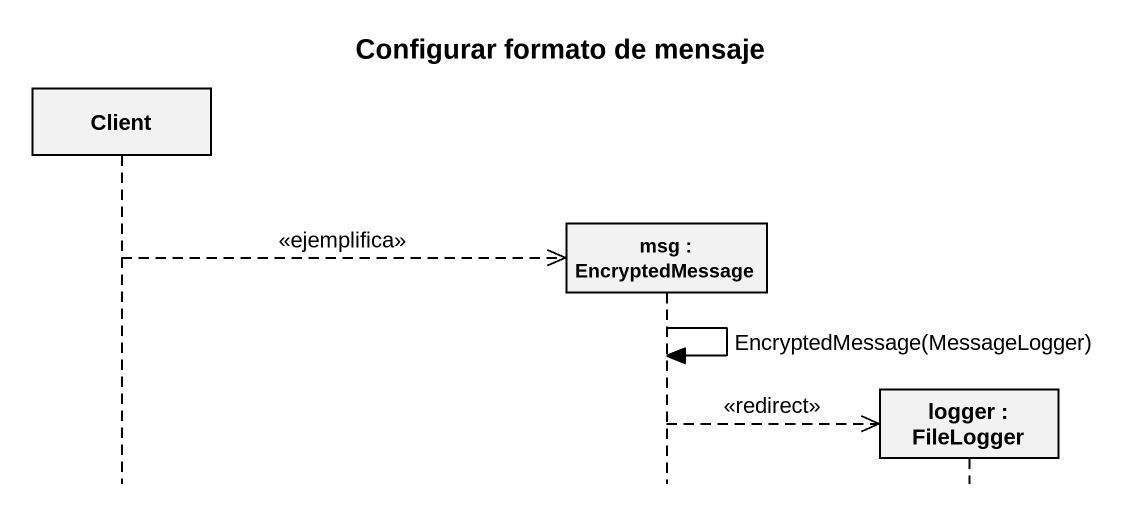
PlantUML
@startuml
title Configurar formato de mensaje
hide footbox
participant Client
participant "msg : EncryptedMessage" as msg
participant "logger : FileLogger" as logger

Client -->> msg ** : <<ejemplifica>>
msg -> msg : EncryptedMessage(MessageLogger)
msg -->> logger ** : <<redirect>>
@enduml
